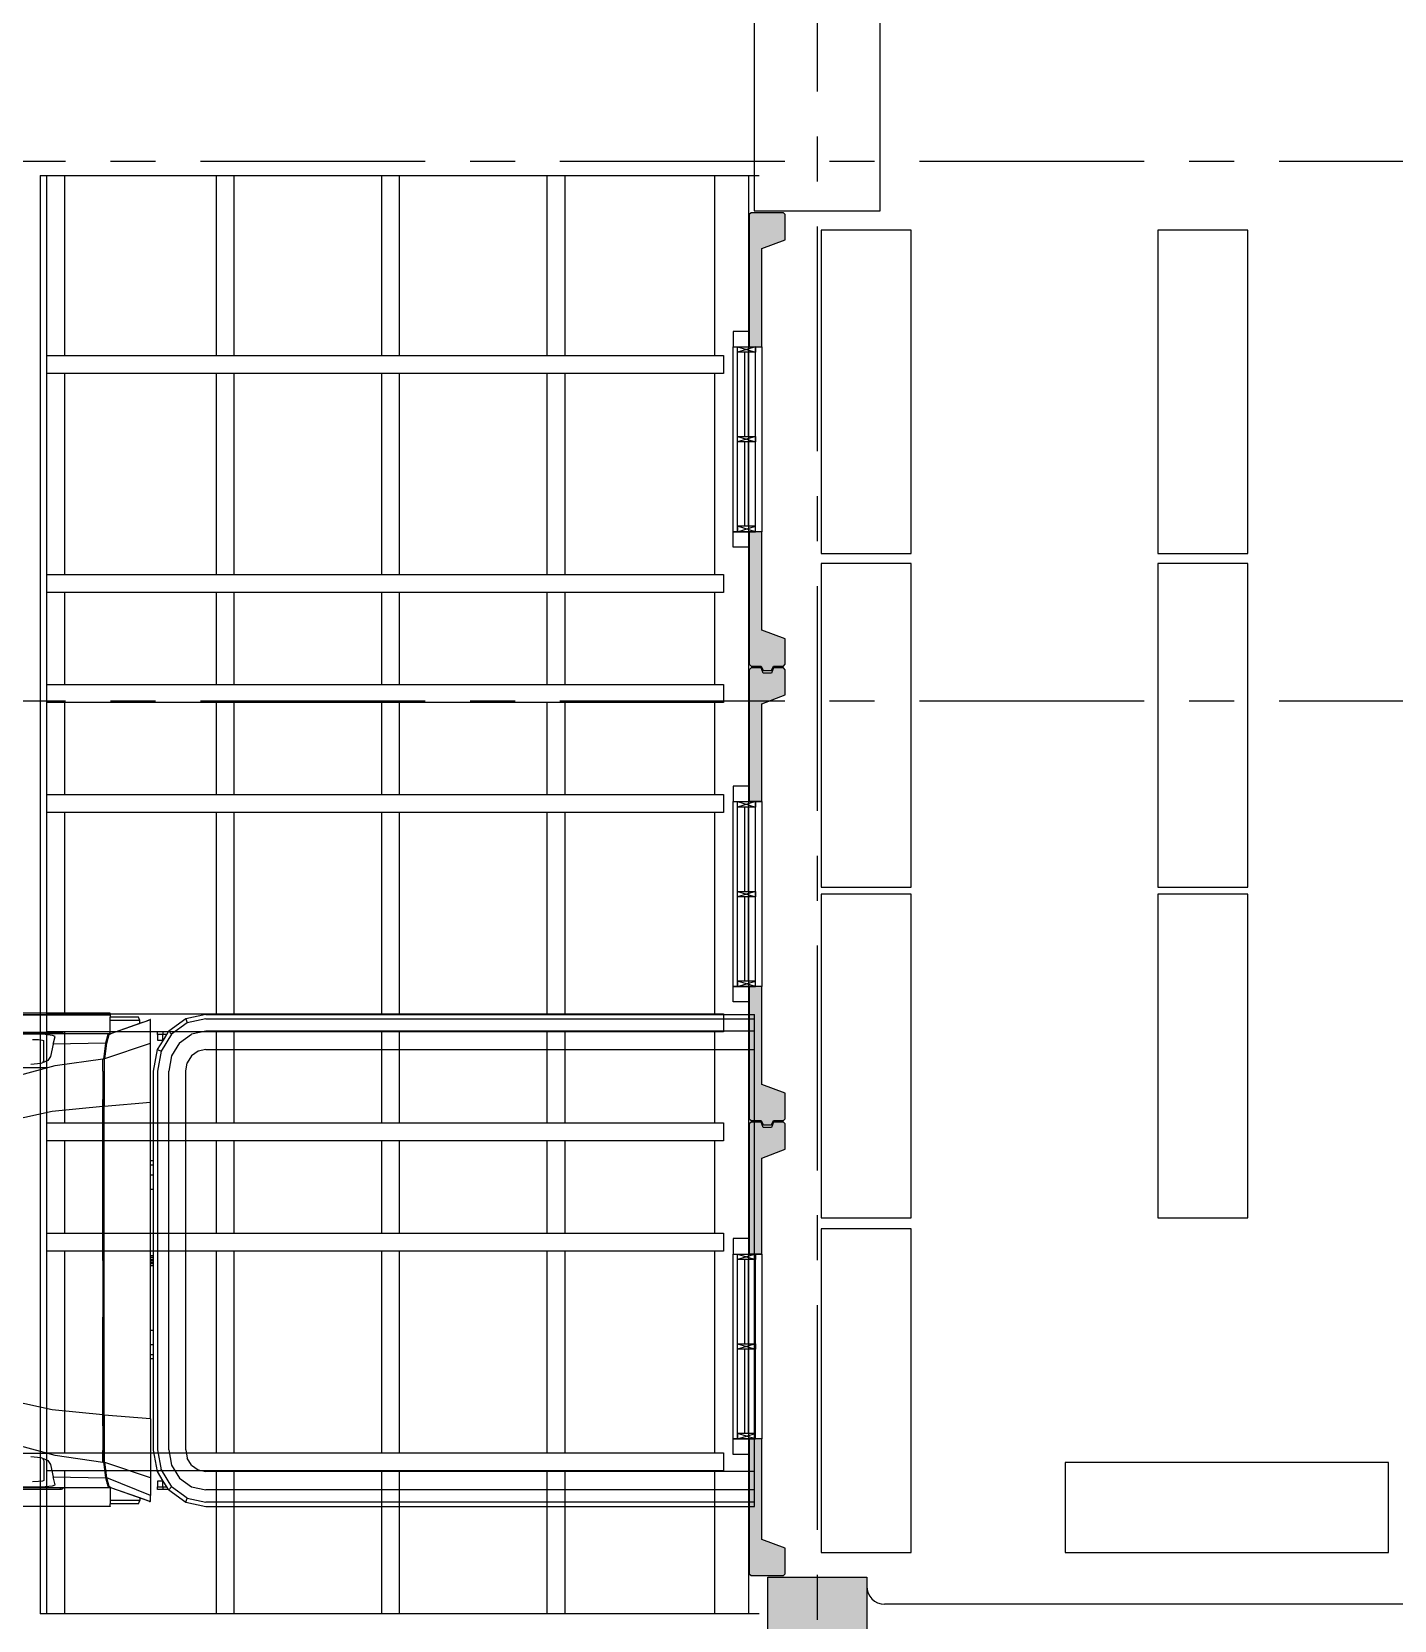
# Model space of a CAD drawing. Extents: x -28 to 149, y -33 to 76.
# Drawn here: x -4.37 to 3.21, y 25.16 to 34 of the extents above; entities that cross this region are included whole.
import ezdxf

# ---------------------------------------------------------------- set-up
doc = ezdxf.new("R2010")
doc.units = 0
doc.linetypes.add('CENTER', pattern=[2, 1.25, -0.25, 0.25, -0.25])
for name, color, linetype in [('arq-carros', 8, 'Continuous'), ('arq-columnas', 5, 'Continuous'), ('arq-ejes-principales', 1, 'CENTER'), ('arq-hatch', 252, 'Continuous'), ('arq-mobiliario', 1, 'Continuous'), ('arq-muro', 5, 'Continuous'), ('arq-prefafricado', 1, 'Continuous'), ('arq-techo', 1, 'Continuous'), ('arq-ventanas', 2, 'Continuous')]:
    doc.layers.add(name, color=color, linetype=linetype)

# ---------------------------------------------------------------- blocks, each defined once
blk = doc.blocks.new('09')
for p, q in [((-4.7978, 1.3663), (-3.5851, 1.3663)), ((-3.5851, 1.3767), (-4.4715, 1.3767)), ((-3.5851, 1.3672), (-4.4715, 1.3672)), ((-3.5851, 1.3672), (-3.5851, 1.3767)), ((-3.5851, 1.3663), (-3.5851, 1.3672)), ((-3.5851, 1.3663), (-3.5851, 1.3536)), ((-3.5851, 1.335), (-3.5851, 1.3536)), ((-3.4279, 1.3536), (-3.5851, 1.3536)), ((-3.5851, 1.2636), (-3.5851, 1.335)), ((-3.4198, 1.335), (-3.5851, 1.335)), ((-3.5811, 1.2636), (-3.3637, 1.3393)), ((-3.4198, 1.335), (-3.4279, 1.3536)), ((-3.4198, 1.3198), (-3.4198, 1.335)), ((-3.4198, 1.3198), (-3.3788, 1.3341)), ((-3.3701, 1.3371), (-3.3788, 1.3341)), ((-3.3637, 1.3393), (-3.3701, 1.3371)), ((-3.3614, 1.3401), (-3.3637, 1.3393)), ((-3.3598, 1.3407), (-3.3614, 1.3401)), ((-3.3598, 1.2095), (-3.3598, 1.3407)), ((-3.1638, 1.344), (-3.2584, 1.2758)), ((-3.0521, 1.3679), (-3.1638, 1.344)), ((-3.1638, 1.344), (-3.1556, 1.3215)), ((-3.0521, 1.344), (-3.1556, 1.3215)), ((-3.0521, 1.3679), (0, 1.3679)), ((-3.0521, 1.344), (0, 1.344)), ((0, -1.3679), (0, 1.3679)), ((-4.1469, 1.2713), (-3.8625, 1.2713)), ((-4.0918, 1.2636), (-3.8589, 1.2636)), ((-4.0069, 1.259), (-4.0917, 1.2593)), ((-3.947, 1.2569), (-4.0069, 1.259)), ((-3.905, 1.2526), (-3.947, 1.2569)), ((-3.8901, 1.247), (-3.905, 1.2526)), ((-3.9024, 1.2039), (-3.8901, 1.247)), ((-3.8589, 1.2636), (-3.8625, 1.2713)), ((-3.8625, 1.2713), (-3.8545, 1.2713)), ((-3.8589, 1.2636), (-3.8482, 1.2636)), ((-3.8545, 1.2713), (-3.8515, 1.2713)), ((-3.8545, 1.2713), (-3.8482, 1.2636)), ((-3.8515, 1.2713), (-3.8443, 1.2636)), ((-3.8482, 1.2636), (-3.8443, 1.2636)), ((-3.8443, 1.2636), (-3.5881, 1.2636)), ((-3.5977, 1.2576), (-3.61, 1.2092)), ((-3.603, 1.2092), (-3.5908, 1.2576)), ((-3.5881, 1.2636), (-3.5977, 1.2576)), ((-3.5908, 1.2576), (-3.5811, 1.2636)), ((-3.5881, 1.2636), (-3.5851, 1.2636)), ((-3.5851, 1.2636), (-3.5811, 1.2636)), ((-3.5811, 1.2636), (-3.4198, 1.3198)), ((-3.321, 1.274), (-3.2918, 1.274)), ((-3.321, 1.2583), (-3.321, 1.274)), ((-3.321, 1.2583), (-3.321, 1.2268)), ((-3.2918, 1.2583), (-3.321, 1.2583)), ((-3.2431, 1.2585), (-3.3015, 1.1643)), ((-3.2918, 1.274), (-3.2918, 1.2583)), ((-3.2918, 1.274), (-3.2595, 1.274)), ((-3.2918, 1.2268), (-3.2918, 1.2583)), ((-3.2693, 1.2583), (-3.2918, 1.2583)), ((-3.2888, 1.2268), (-3.2693, 1.2583)), ((-3.2693, 1.2583), (-3.2595, 1.274)), ((-3.2595, 1.274), (-3.2584, 1.2758)), ((-3.2584, 1.2758), (-3.2431, 1.2585)), ((-3.1556, 1.3215), (-3.2431, 1.2585)), ((-3.1983, 1.2103), (-3.1314, 1.2585)), ((-3.0521, 1.2758), (-3.1314, 1.2585)), ((0, 1.2758), (-3.0521, 1.2758)), ((-4.016, 1.2302), (-3.9837, 1.2291)), ((-3.9837, 1.2291), (-3.961, 1.2269)), ((-3.961, 1.2269), (-3.9528, 1.2239)), ((-3.9528, 1.1135), (-3.9528, 1.2239)), ((-3.9024, 1.2039), (-3.9163, 1.1345)), ((-3.61, 1.2092), (-3.9024, 1.2039)), ((-3.61, 1.2092), (-3.6203, 1.1345)), ((-3.6142, 1.1237), (-3.3598, 1.2095)), ((-3.6133, 1.1345), (-3.603, 1.2092)), ((-3.3598, 0.8809), (-3.3598, 1.2095)), ((-3.3439, 1.0535), (-3.3217, 1.1738)), ((-3.3015, 1.1643), (-3.322, 1.0531)), ((-3.3217, 1.1738), (-3.2888, 1.2268)), ((-3.3217, 1.1738), (-3.3015, 1.1643)), ((-3.321, 1.2268), (-3.2918, 1.2268)), ((-3.2918, 1.2268), (-3.2888, 1.2268)), ((-3.1983, 1.2103), (-3.2431, 1.1382)), ((-3.0952, 1.1643), (-3.1314, 1.1382)), ((-3.0521, 1.1738), (-3.0952, 1.1643)), ((-3.0521, 1.1738), (0, 1.1738)), ((-4.4232, 0.9406), (-3.9308, 1.0734)), ((-4.093, 1.0734), (-3.9308, 1.0734)), ((-3.971, 1.0958), (-4.0257, 1.0899)), ((-3.962, 1.0995), (-3.971, 1.0958)), ((-3.9528, 1.1135), (-3.962, 1.0995)), ((-3.931, 1.1121), (-3.962, 1.0995)), ((-3.9163, 1.1345), (-3.931, 1.1121)), ((-3.9308, 1.0734), (-3.8904, 1.0843)), ((-3.8904, 1.0843), (-3.6251, 1.1223)), ((-3.6251, 1.1223), (-3.6213, 1.1223)), ((-3.6251, 1.0537), (-3.6251, 1.1223)), ((-3.6203, 1.1345), (-3.6213, 1.1223)), ((-3.6213, 1.1223), (-3.6182, 1.1223)), ((-3.6182, 1.1223), (-3.6142, 1.1237)), ((-3.6182, 1.1223), (-3.6182, 0.8592)), ((-3.6142, 1.1237), (-3.6133, 1.1345)), ((-3.2431, 1.1382), (-3.2588, 1.0531)), ((-3.1641, 1.0531), (-3.1556, 1.0992)), ((-3.1314, 1.1382), (-3.1556, 1.0992)), ((-3.6251, 1.0537), (-3.6252, 0.9185)), ((-3.6251, 1.0537), (-3.6251, 0.8968)), ((-3.3439, 0.5543), (-3.3439, 1.0535)), ((-3.322, 1.0531), (-3.322, -1.0531)), ((-3.2588, -1.0531), (-3.2588, 1.0531)), ((-3.1641, -1.0531), (-3.1641, 1.0531)), ((-3.6253, 0.859), (-3.6251, 0.8968)), ((-3.6251, 0.8968), (-3.6251, 0.8592)), ((-4.451, 0.7117), (-3.9082, 0.8304)), ((-3.9082, 0.8304), (-3.6253, 0.859)), ((-3.6253, 0.2334), (-3.6251, 0.8592)), ((-3.6253, 0.2334), (-3.6253, 0.859)), ((-3.6251, 0.8592), (-3.6182, 0.8592)), ((-3.6251, 0.8592), (-3.6251, 0.0002)), ((-3.6182, 0.8592), (-3.3598, 0.8809)), ((-3.6182, -0.8588), (-3.6182, 0.8592)), ((-3.3598, 0.5543), (-3.3598, 0.8809)), ((-3.3439, 0.5543), (-3.3598, 0.5543)), ((-3.3598, 0.5332), (-3.3598, 0.5543)), ((-3.3598, 0.5332), (-3.3439, 0.5332)), ((-3.3598, 0.4757), (-3.3598, 0.5332)), ((-3.3439, 0.5332), (-3.3439, 0.5543)), ((-3.3439, 0.4757), (-3.3439, 0.5332)), ((-3.3439, 0.4757), (-3.3598, 0.4757)), ((-3.3598, 0.3971), (-3.3598, 0.4757)), ((-3.3439, 0.3971), (-3.3439, 0.4757)), ((-3.3598, 0.3971), (-3.3439, 0.3971)), ((-3.3598, 0.0256), (-3.3598, 0.3971)), ((-3.3439, 0.0256), (-3.3439, 0.3971)), ((-3.6251, 0.0002), (-3.6253, 0.2334)), ((-3.6251, 0.0002), (-3.6251, -0.3147)), ((-3.3439, 0.0256), (-3.3598, 0.0256)), ((-3.3598, 0.0165), (-3.3598, 0.0256)), ((-3.3439, 0.0165), (-3.3598, 0.0165)), ((-3.3598, 0.0086), (-3.3598, 0.0165)), ((-3.3598, 0.0086), (-3.3439, 0.0086)), ((-3.3598, -0.0005), (-3.3598, 0.0086)), ((-3.3439, 0.0165), (-3.3439, 0.0256)), ((-3.3439, 0.0086), (-3.3439, 0.0165)), ((-3.3439, -0.0005), (-3.3439, 0.0086)), ((-3.3439, -0.0005), (-3.3598, -0.0005)), ((-3.3598, -0.0095), (-3.3598, -0.0005)), ((-3.3598, -0.0095), (-3.3439, -0.0095)), ((-3.3598, -0.0174), (-3.3598, -0.0095)), ((-3.3439, -0.0174), (-3.3598, -0.0174)), ((-3.3598, -0.0265), (-3.3598, -0.0174)), ((-3.3598, -0.0265), (-3.3439, -0.0265)), ((-3.3598, -0.3888), (-3.3598, -0.0265)), ((-3.3439, -0.0095), (-3.3439, -0.0005)), ((-3.3439, -0.0174), (-3.3439, -0.0095)), ((-3.3439, -0.0265), (-3.3439, -0.0174)), ((-3.3439, -0.3888), (-3.3439, -0.0265)), ((-3.6252, -0.5387), (-3.6251, -0.3147)), ((-3.6251, -0.3147), (-3.6251, -0.8589)), ((-3.3439, -0.3888), (-3.3598, -0.3888)), ((-3.3598, -0.4674), (-3.3598, -0.3888)), ((-3.3439, -0.4674), (-3.3439, -0.3888)), ((-3.3598, -0.4674), (-3.3439, -0.4674)), ((-3.3598, -0.5249), (-3.3598, -0.4674)), ((-3.3439, -0.5249), (-3.3598, -0.5249)), ((-3.3598, -0.546), (-3.3598, -0.5249)), ((-3.3439, -0.5249), (-3.3439, -0.4674)), ((-3.3439, -0.546), (-3.3439, -0.5249)), ((-3.6253, -0.8586), (-3.6252, -0.5387)), ((-3.6251, -0.8589), (-3.6252, -0.5387)), ((-3.3439, -0.546), (-3.3598, -0.546)), ((-3.3598, -0.8805), (-3.3598, -0.546)), ((-3.3439, -1.0535), (-3.3439, -0.546)), ((-3.9082, -0.83), (-4.451, -0.7114)), ((-3.6253, -0.8586), (-3.9082, -0.83)), ((-3.6253, -0.8961), (-3.6253, -0.8586)), ((-3.6182, -0.8589), (-3.6251, -0.8589)), ((-3.6251, -0.8589), (-3.6251, -0.9182)), ((-3.3598, -0.8805), (-3.6182, -0.8588)), ((-3.6182, -0.8589), (-3.6182, -0.8588)), ((-3.6182, -0.8589), (-3.6182, -1.0531)), ((-3.3598, -0.8805), (-3.3598, -1.2091)), ((-3.9312, -1.0729), (-4.4232, -0.9402)), ((-3.6251, -0.9182), (-3.6253, -0.8961)), ((-3.6251, -0.9182), (-3.6251, -1.0534)), ((-3.6253, -1.1212), (-3.6252, -1.0563)), ((-3.6251, -1.0534), (-3.6252, -1.0563)), ((-3.6252, -1.0563), (-3.6251, -1.122)), ((-3.6182, -1.0534), (-3.6182, -1.0531)), ((-3.6182, -1.0534), (-3.6182, -1.122)), ((-3.3217, -1.1738), (-3.3439, -1.0535)), ((-3.322, -1.0531), (-3.3015, -1.1643)), ((-3.2588, -1.0531), (-3.2431, -1.1382)), ((-3.1641, -1.0531), (-3.1556, -1.0992)), ((-3.9312, -1.0729), (-4.093, -1.073)), ((-4.0257, -1.0896), (-3.971, -1.0955)), ((-3.971, -1.0955), (-3.962, -1.0991)), ((-3.962, -1.0991), (-3.9528, -1.1131)), ((-3.962, -1.0991), (-3.931, -1.1117)), ((-3.9528, -1.1131), (-3.9528, -1.2236)), ((-3.8904, -1.0839), (-3.9312, -1.0729)), ((-3.931, -1.1117), (-3.9163, -1.1342)), ((-3.9163, -1.1342), (-3.9024, -1.2036)), ((-3.6253, -1.1221), (-3.8904, -1.0839)), ((-3.6253, -1.1212), (-3.6253, -1.1214)), ((-3.6253, -1.1214), (-3.6253, -1.1221)), ((-3.6213, -1.122), (-3.6251, -1.122)), ((-3.6213, -1.122), (-3.6203, -1.1341)), ((-3.6182, -1.122), (-3.6213, -1.122)), ((-3.6203, -1.1341), (-3.61, -1.2088)), ((-3.6142, -1.1234), (-3.6182, -1.122)), ((-3.6133, -1.1341), (-3.6142, -1.1234)), ((-3.3598, -1.2091), (-3.6142, -1.1234)), ((-3.603, -1.2088), (-3.6133, -1.1341)), ((-3.2431, -1.1382), (-3.1983, -1.2103)), ((-3.1314, -1.1382), (-3.1556, -1.0992)), ((-3.1314, -1.1382), (-3.0952, -1.1643)), ((-3.9837, -1.2288), (-4.016, -1.2299)), ((-3.961, -1.2265), (-3.9837, -1.2288)), ((-3.9528, -1.2236), (-3.961, -1.2265)), ((-3.8901, -1.2467), (-3.9024, -1.2036)), ((-3.9024, -1.2036), (-3.61, -1.2088)), ((-3.61, -1.2088), (-3.61, -1.2089)), ((-3.61, -1.2089), (-3.6042, -1.2314)), ((-3.6042, -1.2315), (-3.6017, -1.2415)), ((-3.5908, -1.2572), (-3.603, -1.2088)), ((-3.3598, -1.3069), (-3.603, -1.2088)), ((-3.3598, -1.2091), (-3.3598, -1.3069)), ((-3.3217, -1.1738), (-3.3015, -1.1643)), ((-3.289, -1.2265), (-3.3217, -1.1738)), ((-3.2918, -1.2265), (-3.321, -1.2265)), ((-3.321, -1.2265), (-3.321, -1.2579)), ((-3.3015, -1.1643), (-3.2431, -1.2585)), ((-3.2918, -1.2579), (-3.2918, -1.2265)), ((-3.289, -1.2265), (-3.2918, -1.2265)), ((-3.2695, -1.2579), (-3.289, -1.2265)), ((-3.1983, -1.2103), (-3.1314, -1.2585)), ((-3.0952, -1.1643), (-3.0521, -1.1738)), ((0, -1.1738), (-3.0521, -1.1738)), ((-4.1469, -1.2709), (-3.8625, -1.2709)), ((-3.8589, -1.2632), (-4.0918, -1.2633)), ((-4.0917, -1.259), (-4.0069, -1.2587)), ((-4.0069, -1.2587), (-3.947, -1.2565)), ((-3.947, -1.2565), (-3.905, -1.2522)), ((-3.905, -1.2522), (-3.8901, -1.2467)), ((-3.8625, -1.2709), (-3.8589, -1.2632)), ((-3.8625, -1.2709), (-3.8545, -1.2709)), ((-3.8482, -1.2632), (-3.8589, -1.2632)), ((-3.8482, -1.2632), (-3.8545, -1.2709)), ((-3.8515, -1.2709), (-3.8545, -1.2709)), ((-3.8444, -1.2632), (-3.8515, -1.2709)), ((-3.8444, -1.2632), (-3.8482, -1.2632)), ((-3.5882, -1.2632), (-3.8444, -1.2632)), ((-3.6017, -1.2415), (-3.5977, -1.2572)), ((-3.6017, -1.2415), (-3.5977, -1.2573)), ((-3.5977, -1.2572), (-3.5947, -1.2591)), ((-3.5977, -1.2573), (-3.5947, -1.2591)), ((-3.5947, -1.2591), (-3.5882, -1.2632)), ((-3.5811, -1.2632), (-3.5908, -1.2572)), ((-3.5882, -1.2632), (-3.5881, -1.2633)), ((-3.5851, -1.2632), (-3.5881, -1.2633)), ((-3.5811, -1.2632), (-3.5851, -1.2632)), ((-3.5851, -1.2632), (-3.5851, -1.3346)), ((-3.4198, -1.3195), (-3.5811, -1.2632)), ((-3.3637, -1.339), (-3.5811, -1.2632)), ((-3.3788, -1.3338), (-3.4198, -1.3195)), ((-3.4198, -1.3195), (-3.4198, -1.3346)), ((-3.3598, -1.3403), (-3.3598, -1.3069)), ((-3.321, -1.2579), (-3.2918, -1.2579)), ((-3.321, -1.2736), (-3.321, -1.2579)), ((-3.2918, -1.2736), (-3.321, -1.2736)), ((-3.2918, -1.2579), (-3.2918, -1.2736)), ((-3.2918, -1.2579), (-3.2695, -1.2579)), ((-3.2598, -1.2736), (-3.2918, -1.2736)), ((-3.2598, -1.2736), (-3.2695, -1.2579)), ((-3.2584, -1.2758), (-3.2598, -1.2736)), ((-3.2431, -1.2585), (-3.2584, -1.2758)), ((-3.2584, -1.2758), (-3.1638, -1.344)), ((-3.1556, -1.3215), (-3.2431, -1.2585)), ((-3.1638, -1.344), (-3.1556, -1.3215)), ((-3.1556, -1.3215), (-3.0521, -1.344)), ((-3.1314, -1.2585), (-3.0521, -1.2758)), ((0, -1.2758), (-3.0521, -1.2758)), ((-4.7978, -1.3659), (-3.5851, -1.3659)), ((-3.5851, -1.3669), (-4.4715, -1.3669)), ((-3.5851, -1.3346), (-3.5851, -1.3532)), ((-3.4198, -1.3346), (-3.5851, -1.3346)), ((-3.5851, -1.3659), (-3.5851, -1.3532)), ((-3.4279, -1.3532), (-3.5851, -1.3532)), ((-3.5851, -1.3659), (-3.5851, -1.3669)), ((-3.4279, -1.3532), (-3.4198, -1.3346)), ((-3.3701, -1.3368), (-3.3637, -1.339)), ((-3.3637, -1.339), (-3.3614, -1.3398)), ((-3.3598, -1.3403), (-3.3614, -1.3398)), ((-3.1638, -1.344), (-3.0521, -1.3679)), ((0, -1.344), (-3.0521, -1.344)), ((-3.0521, -1.3679), (0, -1.3679))]:
    blk.add_line(p, q)
blk = doc.blocks.new('DIV-V')
for p, q in [((0.0299, 0.04), (-0.0001, -0.06)), ((0.0299, -0.06), (-0.0001, 0.04))]:
    blk.add_line(p, q)
blk.add_lwpolyline([(0.0299, 0.04), (0.0299, -0.06), (-0.0001, -0.06), (-0.0001, 0.04)], close=True)
blk = doc.blocks.new('DRYDRY')
at = {"layer": 'arq-hatch'}
h = blk.add_hatch(color=256, dxfattribs=at)
h.paths.add_polyline_path([(31.4721, 151.4049), (31.4621, 151.4149), (31.4071, 151.4149), (31.3371, 151.4149), (31.2821, 151.4149), (31.2721, 151.4049), (31.2721, 150.669), (31.3421, 150.669), (31.3421, 151.2149), (31.4721, 151.2649)])
h.paths.add_polyline_path([(31.4721, 149.0446), (31.3421, 149.0932), (31.3421, 149.6405), (31.2721, 149.6405), (31.2721, 148.9032), (31.2821, 148.8932), (31.3371, 148.8932), (31.3496, 148.8692), (31.3946, 148.8692), (31.4071, 148.8932), (31.4621, 148.8932), (31.4721, 148.9032)])
h = blk.add_hatch(color=256, dxfattribs=at)
h.paths.add_polyline_path([(31.4721, 148.8732), (31.4621, 148.8832), (31.4071, 148.8832), (31.3946, 148.8532), (31.3496, 148.8532), (31.3371, 148.8832), (31.2821, 148.8832), (31.2721, 148.8732), (31.2721, 148.6999), (31.3855, 148.6999), (31.4721, 148.7332)])
h.paths.add_polyline_path([(31.3421, 148.6832), (31.3855, 148.6999), (31.2721, 148.6999), (31.2721, 148.1395), (31.3421, 148.1395)])
h.paths.add_polyline_path([(31.4721, 146.5172), (31.3421, 146.5658), (31.3421, 147.1109), (31.2721, 147.1109), (31.2721, 146.3758), (31.2821, 146.3658), (31.3371, 146.3658), (31.3496, 146.3418), (31.3946, 146.3418), (31.4071, 146.3658), (31.4621, 146.3658), (31.4721, 146.3758)])
h = blk.add_hatch(color=256, dxfattribs=at)
h.paths.add_polyline_path([(31.4721, 146.3472), (31.4621, 146.3572), (31.4071, 146.3572), (31.3946, 146.3272), (31.3496, 146.3272), (31.3371, 146.3572), (31.2821, 146.3572), (31.2721, 146.3472), (31.2721, 145.6232), (31.3421, 145.6232), (31.3421, 146.1572), (31.4721, 146.2072)])
h.paths.add_polyline_path([(31.4721, 143.9863), (31.3421, 144.0349), (31.3421, 144.5946), (31.2721, 144.5946), (31.2721, 143.8449), (31.2821, 143.8349), (31.3371, 143.8349), (31.4071, 143.8349), (31.4621, 143.8349), (31.4721, 143.8449)])
for p, q in [((31.3421, 149.6405), (31.2721, 149.6405)), ((31.3421, 147.1109), (31.2721, 147.1109)), ((31.3421, 144.5946), (31.2721, 144.5946))]:
    blk.add_line(p, q)
at = {"layer": 'arq-prefafricado'}
for p, q in [((31.2721, 150.669), (31.3421, 150.669)), ((31.3421, 148.1395), (31.2721, 148.1395)), ((31.3421, 145.6232), (31.2721, 145.6232))]:
    blk.add_line(p, q, dxfattribs=at)
for points in [[(31.3421, 150.669), (31.3421, 151.2149), (31.4721, 151.2649), (31.4721, 151.2649), (31.4721, 151.4049), (31.4621, 151.4149), (31.4071, 151.4149), (31.4071, 151.4149), (31.3371, 151.4149), (31.3371, 151.4149), (31.2821, 151.4149), (31.2721, 151.4049), (31.2721, 150.669)], [(31.2721, 149.6405), (31.2721, 148.9032), (31.2821, 148.8932), (31.3371, 148.8932), (31.3496, 148.8692), (31.3946, 148.8692), (31.4071, 148.8932), (31.4621, 148.8932), (31.4721, 148.9032), (31.4721, 149.0446), (31.4721, 149.0446), (31.3421, 149.0932), (31.3421, 149.6405)], [(31.3421, 148.1395), (31.3421, 148.6832), (31.4721, 148.7332), (31.4721, 148.7332), (31.4721, 148.8732), (31.4621, 148.8832), (31.4071, 148.8832), (31.3946, 148.8532), (31.3496, 148.8532), (31.3371, 148.8832), (31.2821, 148.8832), (31.2721, 148.8732), (31.2721, 148.1395)], [(31.2721, 147.1109), (31.2721, 146.3758), (31.2821, 146.3658), (31.3371, 146.3658), (31.3496, 146.3418), (31.3946, 146.3418), (31.4071, 146.3658), (31.4621, 146.3658), (31.4721, 146.3758), (31.4721, 146.5172), (31.4721, 146.5172), (31.3421, 146.5658), (31.3421, 147.1109)], [(31.3421, 145.6232), (31.3421, 146.1572), (31.4721, 146.2072), (31.4721, 146.2072), (31.4721, 146.3472), (31.4621, 146.3572), (31.4071, 146.3572), (31.3946, 146.3272), (31.3496, 146.3272), (31.3371, 146.3572), (31.2821, 146.3572), (31.2721, 146.3472), (31.2721, 145.6232)], [(31.2721, 144.5946), (31.2721, 143.8449), (31.2821, 143.8349), (31.3371, 143.8349), (31.3371, 143.8349), (31.4071, 143.8349), (31.4071, 143.8349), (31.4621, 143.8349), (31.4721, 143.8449), (31.4721, 143.9863), (31.4721, 143.9863), (31.3421, 144.0349), (31.3421, 144.5946)]]:
    blk.add_lwpolyline(points, dxfattribs=at)
at = {"layer": 'arq-ventanas'}
for p, q in [((31.2072, 149.6405), (31.2072, 150.669)), ((31.2472, 150.1697), (31.2472, 150.639)), ((31.2672, 150.1697), (31.2672, 150.639)), ((31.3072, 149.6405), (31.3072, 150.669)), ((31.2472, 149.6705), (31.2472, 150.1397)), ((31.2672, 149.6705), (31.2672, 150.1397)), ((31.2072, 147.1109), (31.2072, 148.1395)), ((31.2472, 147.6402), (31.2472, 148.1095)), ((31.2672, 147.6402), (31.2672, 148.1095)), ((31.3072, 147.1109), (31.3072, 148.1395)), ((31.2472, 147.1409), (31.2472, 147.6102)), ((31.2672, 147.1409), (31.2672, 147.6102)), ((31.2072, 144.5946), (31.2072, 145.6232)), ((31.3072, 144.5946), (31.3072, 145.6232)), ((31.2472, 145.1239), (31.2472, 145.5932)), ((31.2672, 145.1239), (31.2672, 145.5932)), ((31.2472, 144.6246), (31.2472, 145.0939)), ((31.2672, 144.6246), (31.2672, 145.0939))]:
    blk.add_line(p, q, dxfattribs=at)
for points in [[(31.2721, 150.7547), (31.1822, 150.7547), (31.1822, 150.669), (31.2721, 150.669)], [(31.2721, 149.5547), (31.1822, 149.5547), (31.1822, 149.6405), (31.2721, 149.6405)], [(31.2721, 148.2252), (31.1822, 148.2252), (31.1822, 148.1395), (31.2721, 148.1395)], [(31.2721, 147.0252), (31.1822, 147.0252), (31.1822, 147.1109), (31.2721, 147.1109)], [(31.2721, 145.7089), (31.1822, 145.7089), (31.1822, 145.6232), (31.2721, 145.6232)], [(31.2721, 144.5089), (31.1822, 144.5089), (31.1822, 144.5946), (31.2721, 144.5946)]]:
    blk.add_lwpolyline(points, dxfattribs=at)
for points in [[(31.3421, 149.6405), (31.1822, 149.6405), (31.1822, 150.669), (31.3421, 150.669)], [(31.3421, 147.1109), (31.1822, 147.1109), (31.1822, 148.1395), (31.3421, 148.1395)], [(31.3421, 144.5946), (31.1822, 144.5946), (31.1822, 145.6232), (31.3421, 145.6232)]]:
    blk.add_lwpolyline(points, close=True, dxfattribs=at)
at = {"layer": 'arq-ventanas', "rotation": 89.99936862401863}
for p in [(31.2472, 150.639), (31.2472, 150.1397), (31.2472, 148.1095), (31.2472, 147.6102), (31.2472, 145.5932), (31.2472, 145.0939)]:
    blk.add_blockref('DIV-V', p, dxfattribs=at)
at = {"layer": 'arq-ventanas', "xscale": -0.9999999999999993, "rotation": 90.00063137598134}
for p in [(31.2472, 149.6705), (31.2472, 147.1409), (31.2472, 144.6246)]:
    blk.add_blockref('DIV-V', p, dxfattribs=at)
blk = doc.blocks.new('OJABNFV')
for p, q in [((13.8834, -52.6643), (13.8834, -48.6643)), ((21.8834, -48.6643), (21.8834, -52.6643)), ((21.8834, -48.7212), (13.8834, -48.7212)), ((14.8855, -48.9112), (13.8834, -48.9112)), ((14.8855, -48.8623), (14.9855, -48.8623)), ((14.8855, -52.627), (14.8855, -48.8623)), ((14.9855, -48.8623), (14.9855, -52.627)), ((16.1034, -48.9112), (14.9855, -48.9112)), ((16.1034, -48.8623), (16.2034, -48.8623)), ((16.1034, -52.627), (16.1034, -48.8623)), ((16.2034, -48.8623), (16.2034, -52.627)), ((16.7151, -48.9112), (16.2034, -48.9112)), ((16.7151, -48.8623), (16.8151, -48.8623)), ((16.7151, -52.627), (16.7151, -48.8623)), ((16.8151, -48.8623), (16.8151, -52.627)), ((17.3255, -48.9112), (16.8151, -48.9112)), ((17.3255, -48.8623), (17.4255, -48.8623)), ((17.3255, -52.627), (17.3255, -48.8623)), ((17.4255, -48.8623), (17.4255, -52.627)), ((18.5455, -48.9112), (17.4255, -48.9112)), ((18.5455, -48.8623), (18.6455, -48.8623)), ((18.5455, -52.627), (18.5455, -48.8623)), ((18.6455, -48.8623), (18.6455, -52.627)), ((19.1534, -48.9112), (18.6455, -48.9112)), ((19.1534, -48.8623), (19.2534, -48.8623)), ((19.1534, -52.627), (19.1534, -48.8623)), ((19.2534, -48.8623), (19.2534, -52.627)), ((19.7655, -48.9112), (19.2534, -48.9112)), ((19.7655, -48.8623), (19.8655, -48.8623)), ((19.7655, -52.627), (19.7655, -48.8623)), ((19.8655, -48.8623), (19.8655, -52.627)), ((20.9877, -48.9112), (19.8655, -48.9112)), ((20.9877, -48.8623), (21.0877, -48.8623)), ((20.9877, -52.627), (20.9877, -48.8623)), ((21.0877, -48.8623), (21.0877, -52.627)), ((21.8834, -48.9112), (21.0877, -48.9112)), ((14.8855, -49.744), (13.8834, -49.744)), ((16.1034, -49.744), (14.9855, -49.744)), ((16.7151, -49.744), (16.2034, -49.744)), ((17.3255, -49.744), (16.8151, -49.744)), ((18.5455, -49.744), (17.4255, -49.744)), ((19.1534, -49.744), (18.6455, -49.744)), ((19.7655, -49.744), (19.2534, -49.744)), ((20.9877, -49.744), (19.8655, -49.744)), ((21.8834, -49.744), (21.0877, -49.744)), ((14.8855, -49.844), (13.8834, -49.844)), ((16.1034, -49.844), (14.9855, -49.844)), ((16.7151, -49.844), (16.2034, -49.844)), ((17.3255, -49.844), (16.8151, -49.844)), ((18.5455, -49.844), (17.4255, -49.844)), ((19.1534, -49.844), (18.6455, -49.844)), ((19.7655, -49.844), (19.2534, -49.844)), ((20.9877, -49.844), (19.8655, -49.844)), ((21.8834, -49.844), (21.0877, -49.844)), ((14.8855, -50.6642), (13.8834, -50.6642)), ((16.1034, -50.6642), (14.9855, -50.6642)), ((16.7151, -50.6642), (16.2034, -50.6642)), ((17.3255, -50.6642), (16.8151, -50.6642)), ((18.5455, -50.6642), (17.4255, -50.6642)), ((19.1534, -50.6642), (18.6455, -50.6642)), ((19.7655, -50.6642), (19.2534, -50.6642)), ((20.9877, -50.6642), (19.8655, -50.6642)), ((21.8834, -50.6642), (21.0877, -50.6642)), ((14.8855, -50.763), (13.8834, -50.763)), ((16.1034, -50.763), (14.9855, -50.763)), ((16.7151, -50.763), (16.2034, -50.763)), ((17.3255, -50.763), (16.8151, -50.763)), ((18.5455, -50.763), (17.4255, -50.763)), ((19.1534, -50.763), (18.6455, -50.763)), ((19.7655, -50.763), (19.2534, -50.763)), ((20.9877, -50.763), (19.8655, -50.763)), ((21.8834, -50.763), (21.0877, -50.763)), ((14.8855, -51.5838), (13.8834, -51.5838)), ((16.1034, -51.5838), (14.9855, -51.5838)), ((16.7151, -51.5838), (16.2034, -51.5838)), ((17.3255, -51.5838), (16.8151, -51.5838)), ((18.5455, -51.5838), (17.4255, -51.5838)), ((19.1534, -51.5838), (18.6455, -51.5838)), ((19.7655, -51.5838), (19.2534, -51.5838)), ((20.9877, -51.5838), (19.8655, -51.5838)), ((21.8834, -51.5838), (21.0877, -51.5838)), ((14.8855, -51.6826), (13.8834, -51.6826)), ((16.1034, -51.6826), (14.9855, -51.6826)), ((16.7151, -51.6826), (16.2034, -51.6826)), ((17.3255, -51.6826), (16.8151, -51.6826)), ((18.5455, -51.6826), (17.4255, -51.6826)), ((19.1534, -51.6826), (18.6455, -51.6826)), ((19.7655, -51.6826), (19.2534, -51.6826)), ((20.9877, -51.6826), (19.8655, -51.6826)), ((21.8834, -51.6826), (21.0877, -51.6826)), ((14.8855, -52.527), (13.8834, -52.527)), ((16.1034, -52.527), (14.9855, -52.527)), ((16.7151, -52.527), (16.2034, -52.527)), ((17.3255, -52.527), (16.8151, -52.527)), ((18.5455, -52.527), (17.4255, -52.527)), ((19.1534, -52.527), (18.6455, -52.527)), ((19.7655, -52.527), (19.2534, -52.527)), ((20.9877, -52.527), (19.8655, -52.527)), ((21.8834, -52.527), (21.0877, -52.527)), ((21.8834, -52.627), (13.8834, -52.627)), ((14.9855, -52.627), (14.8855, -52.627)), ((16.2034, -52.627), (16.1034, -52.627)), ((16.8151, -52.627), (16.7151, -52.627)), ((17.4255, -52.627), (17.3255, -52.627)), ((18.6455, -52.627), (18.5455, -52.627)), ((19.2534, -52.627), (19.1534, -52.627)), ((19.8655, -52.627), (19.7655, -52.627)), ((21.0877, -52.627), (20.9877, -52.627)), ((13.8834, -52.6643), (21.8834, -52.6643))]:
    blk.add_line(p, q)
blk = doc.blocks.new('PNMDVPAV')
at = {"rotation": 270}
blk.add_blockref('OJABNFV', (98.8686, -21.5304), dxfattribs=at)

msp = doc.modelspace()

# ---------------------------------------------------------------- hatches: boundary and pattern name
at = {"layer": 'arq-hatch'}
h = msp.add_hatch(dxfattribs=at)
h.set_pattern_fill('LINE', color=8, scale=0.02, angle=45, style=0)
h.set_pattern_definition([(45, (56.22398, 4.97406), (-0.04490128, 0.04490128), [])])
h.paths.add_polyline_path([(56.306, 6.62), (56.176, 6.67), (56.176, 4.4481), (56.306, 4.4966)])
h.paths.add_polyline_path([(56.3053, 4.0878), (56.176, 4.1375), (56.176, 3.9938), (56.0849, 3.9938), (56.1349, 3.8639), (56.3049, 3.8639)])
h.paths.add_polyline_path([(55.7735, 3.9938), (53.9322, 3.9938), (53.9322, 3.8638), (54.1448, 3.8638), (55.1734, 3.8638), (55.7249, 3.8638)])
h.paths.add_polyline_path([(53.9322, 3.9938), (53.8322, 3.9938), (53.8322, 3.8638), (53.9322, 3.8638)])
h.paths.add_polyline_path([(53.8322, 3.9938), (53.5432, 3.9938), (53.5932, 3.8638), (53.8322, 3.8638)])
h.paths.add_polyline_path([(-0.1776, 4.5303), (-0.3076, 4.4803), (-0.3076, 4.2812), (-0.1776, 4.2812)])
h.paths.add_polyline_path([(-0.1776, 4.2812), (-0.3076, 4.2812), (-0.3076, 4.1562), (-0.1776, 4.1562)])
h.paths.add_polyline_path([(0, 4.0803), (-0.1776, 4.0803), (-0.1776, 4.1562), (-0.3076, 4.1562), (-0.3076, 3.9503), (0, 3.9503)])
h.paths.add_polyline_path([(0.2724, 4.0803), (0, 4.0803), (0, 3.9503), (0.2224, 3.9503)])
h.paths.add_polyline_path([(10.3138, 5.6199), (8.2571, 5.6238), (8.2772, 5.57), (8.7716, 5.57), (9.8002, 5.57), (10.2946, 5.57)])
h.paths.add_polyline_path([(10.3446, 5.7), (8.2287, 5.7), (8.2571, 5.6238), (10.3138, 5.6199)])
h.paths.add_polyline_path([(12.7719, 5.7), (10.656, 5.7), (10.6862, 5.6192), (12.7393, 5.6153)])
h.paths.add_polyline_path([(12.7393, 5.6153), (10.6862, 5.6192), (10.7046, 5.57), (11.199, 5.57), (12.2275, 5.57), (12.2275, 5.5701), (12.7219, 5.5701)])
h.paths.add_polyline_path([(13.1, 5.7), (13.0833, 5.7), (13.1, 5.6552)])
h.paths.add_polyline_path([(56.306, 8.6376), (56.1754, 8.6878), (56.1754, 8.1159), (56.1754, 8.0999), (56.1754, 8.05), (56.306, 8.05)])
h.paths.add_polyline_path([(56.306, 8.05), (56.1754, 8.05), (56.1754, 7.2312), (56, 7.2312), (56.175, 7.2256), (56, 7.22), (56.175, 7.22), (56.175, 6.981), (56.306, 7.03)])
h.paths.add_polyline_path([(49.6461, 35.08), (48.5573, 35.08), (48.5087, 34.95), (49.6461, 34.95)])
h.paths.add_polyline_path([(50.5797, 35.08), (49.6461, 35.08), (49.6461, 34.95), (50.6297, 34.95)])
h.paths.add_polyline_path([(51.0789, 35.08), (50.9883, 35.08), (50.9397, 34.95), (51.0789, 34.95)])
h.paths.add_polyline_path([(51.2289, 35.08), (51.0789, 35.08), (51.0789, 34.95), (51.2289, 34.95)])
h.paths.add_polyline_path([(53.0056, 35.08), (51.2289, 35.08), (51.2289, 34.95), (53.0556, 34.95)])
h.paths.add_polyline_path([(20.5106, 35.08), (20, 35.08), (20, 34.9502), (20.5106, 34.9502)])
h.paths.add_polyline_path([(20, 35.08), (19.482, 35.08), (19.482, 34.9502), (20, 34.9502)])
h.paths.add_polyline_path([(42.086, 35.08), (41.0575, 35.08), (41.0575, 34.95), (42.086, 34.95)])
h.paths.add_polyline_path([(41.0575, 35.08), (40.563, 35.08), (40.513, 34.95), (41.0575, 34.95)])
h.paths.add_polyline_path([(42.5804, 35.08), (42.086, 35.08), (42.086, 34.95), (42.629, 34.95)])
edge = h.paths.add_edge_path()
edge.add_line((34.5796, 35.08), (34.4, 35.08))
edge.add_arc((34.4, 34.98), 0.1, 90, 179.99998)
edge.add_line((34.3, 34.98), (34.3, 34.95))
edge.add_line((34.3, 34.95), (34.6282, 34.95))
edge.add_line((34.6282, 34.95), (34.5796, 35.08))
h.paths.add_polyline_path([(37.0056, 35.08), (34.9882, 35.08), (34.9382, 34.95), (37.0541, 34.95)])
h.paths.add_polyline_path([(39.4373, 35.08), (37.4141, 35.08), (37.3641, 34.95), (39.4858, 34.95)])
h.paths.add_polyline_path([(18.573, 35.0802), (17.3999, 35.0802), (17.3999, 34.9502), (18.6216, 34.9502)])
h.paths.add_polyline_path([(19.482, 35.08), (18.9876, 35.08), (18.9391, 34.9502), (19.482, 34.9502)])
h.paths.add_polyline_path([(20.9731, 35.08), (20.5106, 35.08), (20.5106, 34.9502), (20.9731, 34.9502)])
h.paths.add_polyline_path([(8.5108, 34.95), (8.5594, 35.08), (10.5792, 35.08), (10.6292, 34.95)])
edge = h.paths.add_edge_path()
edge.add_line((10.9417, 34.95), (10.9903, 35.08))
edge.add_line((10.9903, 35.08), (13.0077, 35.08))
edge.add_line((13.0077, 35.08), (13.0327, 35.015))
edge.add_line((13.0327, 35.015), (13.0577, 34.95))
edge.add_line((13.0577, 34.95), (10.9417, 34.95))

# ---------------------------------------------------------------- linework, layer by layer
at = {"layer": 'arq-columnas'}
msp.add_lwpolyline([(-0.2, 35), (-0.35, 35), (-0.35, 33), (0.35, 33), (0.35, 35), (0.2, 35), (0.2, 34.25), (-0.2, 34.25), (-0.2, 35), (0.2, 35)], dxfattribs=at)
msp.add_lwpolyline([(-0.2749, 25.4), (0.2751, 25.4), (0.2751, 24.85), (-0.2749, 24.85)], close=True, dxfattribs=at)
at = {"layer": 'arq-ejes-principales'}
for p, q in [((0, 36.9128), (0, -2.6791)), ((-5.4309, 33.275), (59.8797, 33.275)), ((-5.4309, 30.275), (59.9297, 30.275))]:
    msp.add_line(p, q, dxfattribs=at)
at = {"layer": 'arq-hatch'}
msp.add_solid([(-0.275, 25.4), (0.275, 25.4), (-0.275, 24.85), (0.275, 24.85)], dxfattribs=at)
at = {"layer": 'arq-mobiliario', "color": 8}
for points in [[(0.0224, 32.8929), (0.0224, 31.0929), (0.5224, 31.0929), (0.5224, 32.8929)], [(1.8951, 32.8929), (1.8951, 31.0929), (2.3951, 31.0929), (2.3951, 32.8929)], [(0.0224, 31.038), (0.0224, 29.238), (0.5224, 29.238), (0.5224, 31.038)], [(1.8951, 31.038), (1.8951, 29.238), (2.3951, 29.238), (2.3951, 31.038)], [(0.0224, 29.199), (0.0224, 27.399), (0.5224, 27.399), (0.5224, 29.199)], [(1.8951, 29.199), (1.8951, 27.399), (2.3951, 27.399), (2.3951, 29.199)], [(0.0224, 27.3372), (0.0224, 25.5372), (0.5224, 25.5372), (0.5224, 27.3372)], [(3.1784, 26.0372), (1.3784, 26.0372), (1.3784, 25.5372), (3.1784, 25.5372)]]:
    msp.add_lwpolyline(points, close=True, dxfattribs=at)
at = {"layer": 'arq-muro'}
for p, q in [((0.2751, 25.35), (0.2751, 24.8955)), ((3.75, 25.25), (0.3751, 25.25))]:
    msp.add_line(p, q, dxfattribs=at)
msp.add_arc((0.3751, 25.35), 0.1, 180, 270, dxfattribs=at)

# ---------------------------------------------------------------- block references
at = {"layer": 'arq-carros'}
msp.add_blockref('09', (-0.3481, 27.1609), dxfattribs=at)
at = {"layer": 'arq-prefafricado', "color": 2}
msp.add_blockref('DRYDRY', (-31.6497, -118.4257), dxfattribs=at)
at = {"layer": 'arq-techo', "color": 1, "linetype": 'Continuous'}
msp.add_blockref('PNMDVPAV', (-50.5273, 68.61), dxfattribs=at)

doc.saveas('drawing.dxf')
